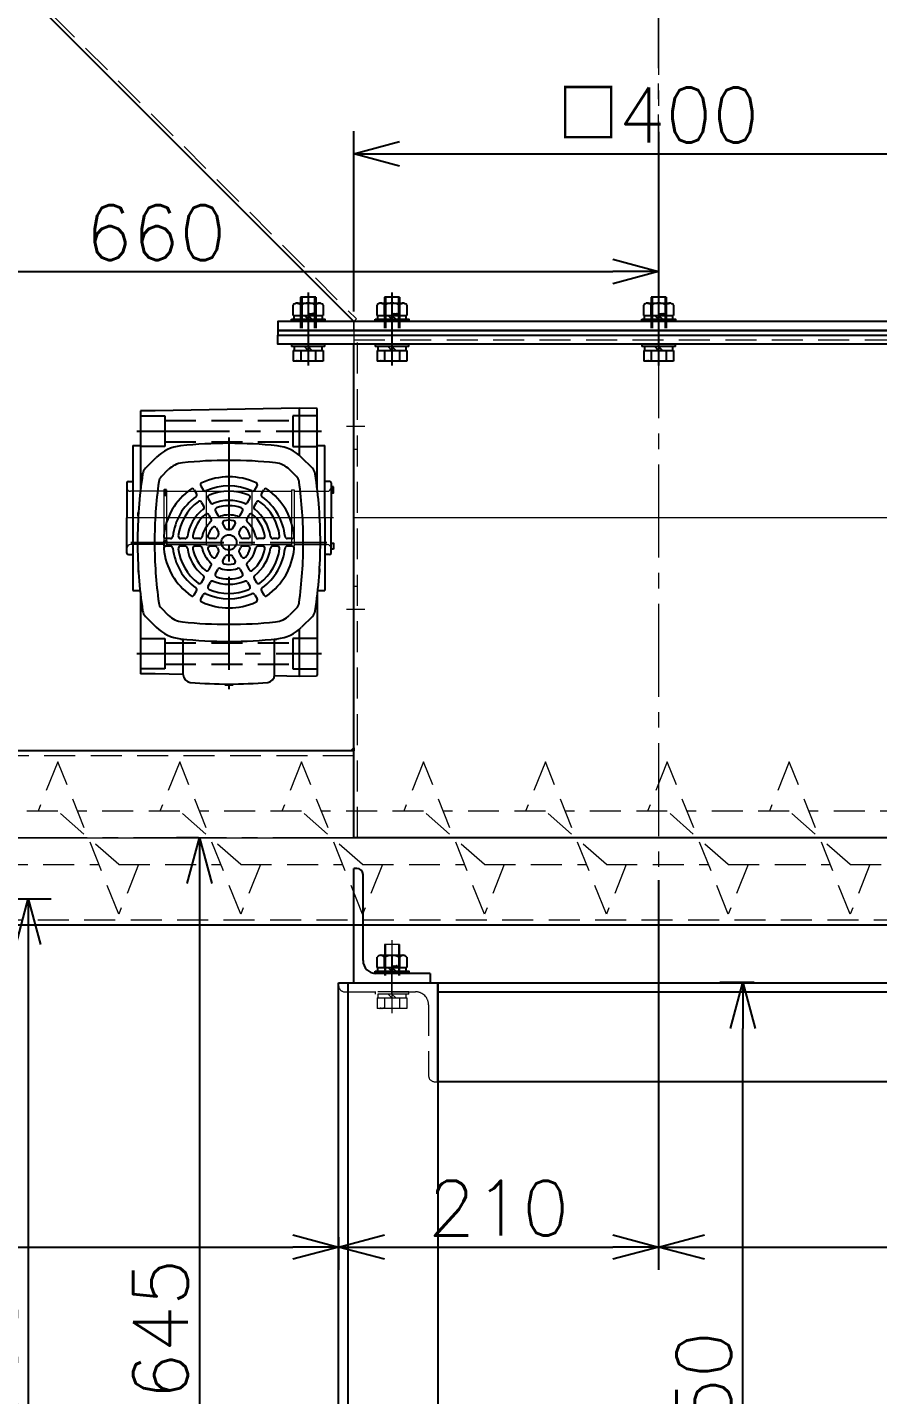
# Model space of a CAD drawing. Header units: millimetres. Extents: x 0 to 49006, y -7876 to 6995.
# Drawn here: x 4722 to 5280, y 2394 to 3292 of the extents above; entities that cross this region are included whole.
import ezdxf
from ezdxf import colors
from ezdxf.entities.mleader import LeaderData, LeaderLine
from ezdxf.enums import TextEntityAlignment as Align
from ezdxf.math import Vec2, Vec3

# ---------------------------------------------------------------- set-up
doc = ezdxf.new("R2010")
doc.units = ezdxf.units.MM
doc.header["$LTSCALE"] = 3.2
doc.header["$PDMODE"] = 99
doc.header["$PDSIZE"] = 1
doc.linetypes.add('CENTER2', pattern=[28.575, 19.05, -3.175, 3.175, -3.175])
doc.linetypes.add('HIDDEN', pattern=[9.525, 6.35, -3.175])
for name, color, linetype, lineweight in [('04_HIDDEN', 2, 'HIDDEN', 13), ('05_CENTER', 4, 'CENTER2', 13), ('08_DIM', 3, 'Continuous', 13)]:
    doc.layers.add(name, color=color, linetype=linetype, lineweight=lineweight)
doc.layers.add('10_DRAFT', color=8, linetype='Continuous', lineweight=0, plot=False)
doc.styles.add('KSS_TXT', font='txt.shx', dxfattribs={"bigfont": 'extfont2.shx'})
doc.styles.add('KSS_TXT_L', font='txt.shx', dxfattribs={"height": 36, "bigfont": 'extfont2.shx'})
doc.styles.get("Standard").update_dxf_attribs({"font": 'txt.shx', "bigfont": 'extfont2.shx'})
doc.dimstyles.new('KSS_DIM', dxfattribs={"dimscale": 12, "dimtxt": 3, "dimasz": 2.5, "dimexe": 1.25, "dimexo": 0.625, "dimtad": 1, "dimdsep": 46, "dimtxsty": 'KSS_TXT', "dimblk": 'OPEN30', "dimcen": 0, "dimazin": 2, "dimtfac": 0.75, "dimtmove": 0, "dimatfit": 3, "dimldrblk": 'OPEN30', "dimfxl": 1.25, "dimtolj": 1, "dimarcsym": 0})

# ---------------------------------------------------------------- blocks, each defined once
blk = doc.blocks.new('A$C64AA45BC_1_1')
at = {"color": 0}
for p, q in [((2, 75), (0, 75)), ((0, 0), (0, 75)), ((6, 14.5), (6, 71)), ((0, 0), (50, 0)), ((50, 6), (14.5, 6)), ((50, 6), (50, 0))]:
    blk.add_line(p, q, dxfattribs=at)
for centre, radius, start, end in [((2, 71), 4, 0, 90), ((14.5, 14.5), 8.5, 180, 270)]:
    blk.add_arc(centre, radius, start, end, dxfattribs=at)
blk = doc.blocks.new('A$C328A5E8E_1_1')
at = {"color": 0}
for p, q in [((-400, 80), (-400, 404)), ((-400, 137.15), (-860, 137.15)), ((0, 80), (-400, 80)), ((50, 22.85), (-860, 22.85))]:
    blk.add_line(p, q, dxfattribs=at)
blk.add_lwpolyline([(50, 404), (-450, 404), (-450, 410), (50, 410)], close=True, dxfattribs=at)
at = {"color": 3}
blk.add_lwpolyline([(-400, 137.15), (-402, 137.15), (-402, 137.15), (-400, 139.15)], close=True, dxfattribs=at)
at = {"layer": '04_HIDDEN'}
for p, q in [((-400, 410), (-400, 404)), ((-400, 407), (0, 407)), ((-397.7, 404), (-400, 404)), ((-397.7, 80), (-397.7, 407)), ((-397.7, 335), (-400, 335)), ((-397.7, 245), (-400, 245)), ((-400, 133.95), (-860, 133.95)), ((53, 26.05), (-860, 26.05))]:
    blk.add_line(p, q, dxfattribs=at)
at = {"layer": '05_CENTER'}
for p, q in [((-430, 417.47), (-430, 396.35)), ((-375, 417.47), (-375, 396.35)), ((-200, 416.54), (-200, 59.85)), ((-392.88, 350), (-404.9, 350)), ((-392.88, 230), (-404.9, 230)), ((65, 80), (-870.78, 80)), ((-375, -21.9), (-375, -2.11))]:
    blk.add_line(p, q, dxfattribs=at)
at = {"layer": '10_DRAFT'}
blk.add_line((0, 290), (-400, 290), dxfattribs=at)
at = {"color": 0}
blk.add_blockref('A$C64AA45BC_1_1', (-400, -15), dxfattribs=at)
blk = doc.blocks.new('A$C1A3C2C0C_1_1_2_1')
at = {"color": 0}
for p, q in [((-9.81, 11), (9.81, 11)), ((-9.81, 4), (-9.81, 11)), ((-4.91, 4), (-4.91, 11)), ((4.91, 4), (4.91, 11)), ((9.81, 4), (9.81, 11)), ((-11, 1.5), (11, 1.5)), ((-11, 1.5), (-11, 0)), ((9.81, 4), (-9.81, 4)), ((-9.25, 4), (-9.25, 1.5)), ((0, 1.5), (-2.5, 4)), ((0, 4), (2.5, 1.5)), ((9.25, 1.5), (9.25, 4)), ((11, 0), (11, 1.5)), ((-11, 0), (11, 0))]:
    blk.add_line(p, q, dxfattribs=at)
at = {"color": 0, "linetype": 'CENTER2'}
blk.add_line((0, -34), (0, 14), dxfattribs=at)
at = {"color": 0, "linetype": 'HIDDEN'}
for p, q in [((-5, -31), (-5, 0)), ((-4.19, -31), (-4.19, 0)), ((4.19, -31), (4.19, 0)), ((5, -31), (5, 0)), ((-5, -31), (5, -31))]:
    blk.add_line(p, q, dxfattribs=at)
at = {"layer": '10_DRAFT', "style": 'KSS_TXT_L'}
blk.add_text('BT-M10x35L,SW,PW', height=0.3, dxfattribs=at).set_placement((5.1, 10.66))
blk = doc.blocks.new('M10Nza_1_1_2_1')
at = {"color": 0}
for p, q in [((-9.8, 4), (-9.8, 10.69)), ((-7.35, 12), (7.35, 12)), ((-4.9, 4), (-4.9, 10.69)), ((4.9, 10.69), (4.9, 4)), ((9.8, 10.69), (9.8, 4)), ((-9.8, 4), (9.8, 4)), ((-9.2, 1.5), (-9.2, 4)), ((0, 1.5), (-2.5, 4)), ((0, 4), (2.5, 1.5)), ((9.2, 4), (9.2, 1.5))]:
    blk.add_line(p, q, dxfattribs=at)
at = {"color": 0, "linetype": 'CENTER2'}
blk.add_line((0, 12), (0, 0), dxfattribs=at)
at = {"color": 0}
blk.add_lwpolyline([(-11, 1.5), (11, 1.5), (11, 0), (-11, 0)], close=True, dxfattribs=at)
for centre, radius, start, end in [((-7.35, 9.06), 2.94, 33.626, 146.374), ((0, 2.2), 9.8, 60, 120), ((7.35, 9.06), 2.94, 33.626, 146.374)]:
    blk.add_arc(centre, radius, start, end, dxfattribs=at)
at = {"layer": '10_DRAFT', "style": 'KSS_TXT'}
blk.add_text('M10', height=1.25, dxfattribs=at).set_placement((0.26, 4.12))
blk = doc.blocks.new('A$C7B060EEE_1_1')
for name, p in [('A$C328A5E8E_1_1', (150, -280)), ('M10Nza_1_1_2_1', (-225, -289))]:
    blk.add_blockref(name, p)
at = {"layer": '04_HIDDEN', "rotation": 180}
blk.add_blockref('A$C1A3C2C0C_1_1_2_1', (-225, -301), dxfattribs=at)
blk = doc.blocks.new('A$C5A695588_1_1')
at = {"color": 0}
for p, q in [((-927.3, 50), (-940.3, 17.5)), ((-887.3, -50), (-927.3, 50)), ((-847.3, 50), (-860.3, 17.5)), ((-807.3, -50), (-847.3, 50)), ((-767.3, 50), (-780.3, 17.5)), ((-727.3, -50), (-767.3, 50)), ((-687.3, 50), (-700.3, 17.5)), ((-647.3, -50), (-687.3, 50)), ((-607.3, 50), (-620.3, 17.5)), ((-567.3, -50), (-607.3, 50)), ((-527.3, 50), (-540.3, 17.5)), ((-487.3, -50), (-527.3, 50)), ((-447.3, 50), (-460.3, 17.5)), ((-407.3, -50), (-447.3, 50)), ((-887.3, -17.5), (-927.3, 17.5)), ((-807.3, -17.5), (-847.3, 17.5)), ((-727.3, -17.5), (-767.3, 17.5)), ((-647.3, -17.5), (-687.3, 17.5)), ((-567.3, -17.5), (-607.3, 17.5)), ((-487.3, -17.5), (-527.3, 17.5)), ((-407.3, -17.5), (-447.3, 17.5)), ((-874.3, -17.5), (-887.3, -50)), ((-794.3, -17.5), (-807.3, -50)), ((-714.3, -17.5), (-727.3, -50)), ((-634.3, -17.5), (-647.3, -50)), ((-554.3, -17.5), (-567.3, -50)), ((-474.3, -17.5), (-487.3, -50)), ((-394.3, -17.5), (-407.3, -50))]:
    blk.add_line(p, q, dxfattribs=at)
for points in [[(-927.3, 17.5), (-994.3, 17.5)], [(-847.3, 17.5), (-914.3, 17.5)], [(-767.3, 17.5), (-834.3, 17.5)], [(-687.3, 17.5), (-754.3, 17.5)], [(-607.3, 17.5), (-674.3, 17.5)], [(-527.3, 17.5), (-594.3, 17.5)], [(-447.3, 17.5), (-514.3, 17.5)], [(-367.3, 17.5), (-434.3, 17.5)], [(-967.3, -17.5), (-900.3, -17.5)], [(-887.3, -17.5), (-820.3, -17.5)], [(-807.3, -17.5), (-740.3, -17.5)], [(-727.3, -17.5), (-660.3, -17.5)], [(-647.3, -17.5), (-580.3, -17.5)], [(-567.3, -17.5), (-500.3, -17.5)], [(-487.3, -17.5), (-420.3, -17.5)], [(-407.3, -17.5), (-340.3, -17.5)]]:
    blk.add_lwpolyline(points, dxfattribs=at)
at = {"layer": '10_DRAFT'}
blk.add_line((-1182.88, 0), (-32.3, 0), dxfattribs=at)
blk = doc.blocks.new('STWS35a_1_1_1')
at = {"color": 0}
for points in [[(1.6, 20.5), (0, 20.5), (0, 16.5), (1.6, 16.5)], [(1.6, -20.5), (0, -20.5), (0, -16.5), (1.6, -16.5)]]:
    blk.add_lwpolyline(points, close=True, dxfattribs=at)
at = {"layer": '10_DRAFT'}
blk.add_line((1.6, 0), (0, 0), dxfattribs=at)
blk = doc.blocks.new('A$C04153C8E_1_1_1')
at = {"color": 0}
for points in [[(0, 18.5), (-1.6, 18.5), (-1.6, 15), (0, 15)], [(0, -18.5), (-1.6, -18.5), (-1.6, -15), (0, -15)]]:
    blk.add_lwpolyline(points, close=True, dxfattribs=at)
at = {"layer": '10_DRAFT'}
blk.add_line((0, 0), (-1.6, 0), dxfattribs=at)
blk = doc.blocks.new('GM-SHYF-RH 0.4kW、1／160、＊＊V、60Hzd_1_1')
at = {"color": 0}
for p, q in [((-21, 71.99), (-115.5, 70.34)), ((-21, 71.99), (-21, 41.24)), ((-9, 71.78), (-21, 71.99)), ((-125, 70.34), (-125, 18.62)), ((-115.5, 70.34), (-125, 70.34)), ((-9, 18.61), (-9, 71.78)), ((-130, 47.5), (-130, -47.5)), ((-130, 47.5), (-125, 47.5)), ((-9, 47.5), (-4, 47.5)), ((-4, 0), (-4, 47.5)), ((-121.76, 32.62), (-114.7, 39.68)), ((-12.24, 32.62), (-19.3, 39.68)), ((-111.35, 27.18), (-106.78, 31.76)), ((-22.65, 27.18), (-27.22, 31.76)), ((-134, 23), (-134, 0)), ((-133, 24), (-130, 24)), ((-89.82, 18.52), (-88.31, 15.91)), ((-85.49, 21.02), (-83.98, 18.41)), ((-50.02, 18.41), (-48.51, 21.02)), ((-45.69, 15.91), (-44.18, 18.52)), ((-1, 24), (-4, 24)), ((0, 23), (0, 0)), ((-85.04, 10.25), (-83.53, 7.62)), ((-80.71, 12.75), (-79.2, 10.12)), ((-54.8, 10.12), (-53.29, 12.75)), ((-50.47, 7.62), (-48.96, 10.25)), ((-134, -23), (-134, 0)), ((-126.5, 1.33), (-126.5, 3.5)), ((-80.24, 1.93), (-78.71, -0.72)), ((-75.91, 4.43), (-74.38, 1.78)), ((-59.62, 1.78), (-58.09, 4.43)), ((-55.29, -0.72), (-53.76, 1.93)), ((-7.5, 1.33), (-7.5, 3.5)), ((-4, 0), (-4, -47.5)), ((0, -23), (0, 0)), ((-75.35, -6.54), (-73.75, -9.31)), ((-71.02, -4.04), (-69.42, -6.81)), ((-64.58, -6.81), (-62.98, -4.04)), ((-60.25, -9.31), (-58.65, -6.54)), ((-105.29, -13.5), (-108.31, -13.5)), ((-95.72, -13.5), (-98.75, -13.5)), ((-86.09, -13.5), (-89.14, -13.5)), ((-76.17, -13.5), (-79.37, -13.5)), ((-54.63, -13.5), (-57.83, -13.5)), ((-44.86, -13.5), (-47.91, -13.5)), ((-35.25, -13.5), (-38.28, -13.5)), ((-25.69, -13.5), (-28.71, -13.5)), ((-133, -24), (-130, -24)), ((-105.29, -18.5), (-108.31, -18.5)), ((-95.72, -18.5), (-98.75, -18.5)), ((-86.09, -18.5), (-89.14, -18.5)), ((-76.17, -18.5), (-79.37, -18.5)), ((-75.35, -25.46), (-73.75, -22.69)), ((-71.02, -27.96), (-69.42, -25.19)), ((-64.58, -25.19), (-62.98, -27.96)), ((-60.25, -22.69), (-58.65, -25.46)), ((-54.63, -18.5), (-57.83, -18.5)), ((-44.86, -18.5), (-47.91, -18.5)), ((-35.25, -18.5), (-38.28, -18.5)), ((-25.69, -18.5), (-28.71, -18.5)), ((-1, -24), (-4, -24)), ((-126.5, -33.33), (-126.5, -35.5)), ((-80.24, -33.93), (-78.71, -31.28)), ((-75.91, -36.43), (-74.38, -33.78)), ((-59.62, -33.78), (-58.09, -36.43)), ((-55.29, -31.28), (-53.76, -33.93)), ((-7.5, -33.33), (-7.5, -35.5)), ((-85.04, -42.25), (-83.53, -39.62)), ((-80.71, -44.75), (-79.2, -42.12)), ((-54.8, -42.12), (-53.29, -44.75)), ((-50.47, -39.62), (-48.96, -42.25)), ((-130, -47.5), (-125.34, -47.5)), ((-125, -50.62), (-125, -102.34)), ((-89.82, -50.52), (-88.31, -47.91)), ((-85.49, -53.02), (-83.98, -50.41)), ((-50.02, -50.41), (-48.51, -53.02)), ((-45.69, -47.91), (-44.18, -50.52)), ((-9, -50.61), (-9, -103.28)), ((-8.66, -47.5), (-4, -47.5)), ((-111.35, -59.18), (-106.78, -63.76)), ((-22.65, -59.18), (-27.22, -63.76)), ((-121.76, -64.62), (-114.7, -71.68)), ((-12.24, -64.62), (-19.3, -71.68)), ((-98.5, -79.34), (-98.5, -79.5)), ((-98.5, -79.5), (-96.99, -79.5)), ((-97, -102.94), (-97, -79.5)), ((-37.01, -79.5), (-35.5, -79.5)), ((-37, -102.94), (-37, -79.5)), ((-35.5, -79.34), (-35.5, -79.5)), ((-21, -73.24), (-21, -103.99)), ((-115.5, -102.34), (-125, -102.34)), ((-96.99, -102.66), (-115.5, -102.34)), ((-21, -103.99), (-37.06, -103.71)), ((-9.5, -103.79), (-21, -103.99)), ((-9, -103.28), (-9.5, -103.79)), ((-69.5, -109.5), (-69.5, -108.99)), ((-69.5, -109.5), (-64.5, -109.5)), ((-64.5, -109.5), (-64.5, -108.99))]:
    blk.add_line(p, q, dxfattribs=at)
at = {"color": 0, "linetype": 'HIDDEN'}
for p, q in [((-125, 67), (-109, 67)), ((-109, 67), (-109, 47)), ((-109, 64), (-25, 64)), ((-9, 67), (-25, 67)), ((-25, 67), (-25, 47)), ((-109, 47), (-125, 47)), ((-109, 50), (-25, 50)), ((-25, 47), (-9, 47)), ((-125, -79), (-109, -79)), ((-109, -79), (-109, -99)), ((-9, -79), (-25, -79)), ((-25, -79), (-25, -99)), ((-109, -82), (-25, -82)), ((-109, -96), (-25, -96)), ((-109, -99), (-125, -99)), ((-25, -99), (-9, -99))]:
    blk.add_line(p, q, dxfattribs=at)
at = {"color": 0, "linetype": 'CENTER2'}
for p, q in [((-127.54, 57), (-6.24, 57)), ((-67, 52.81), (-67, -112.33)), ((-131.33, -16), (-2.67, -16)), ((-127.54, -89), (-6.24, -89))]:
    blk.add_line(p, q, dxfattribs=at)
at = {"color": 0}
blk.add_circle((-67, -16), 5, dxfattribs=at)
for centre, radius, start, end in [((-95.89, 20.87), 26.6, 96.05199, 135), ((-67, -251.6), 300.6, 83.94801, 96.05199), ((-38.11, 20.87), 26.6, 45, 83.94801), ((-95.89, 20.87), 15.4, 96.05199, 135), ((-67, -251.6), 289.4, 90, 96.05199), ((-67, -251.6), 289.4, 83.94801, 90), ((-38.11, 20.87), 15.4, 45, 83.94801), ((173.6, -16), 300.6, 171.40292, 180), ((-117.1, 27.95), 6.6, 135, 171.40292), ((-107.11, 22.94), 6, 135, 172.10201), ((-67, -16), 43, 65.53107, 114.46893), ((-26.89, 22.94), 6, 7.89799, 45), ((-16.9, 27.95), 6.6, 8.59708, 45), ((-307.6, -16), 300.6, 0, 8.59708), ((-133, 23), 1, 90, 180), ((173.6, -16), 289.4, 172.10201, 180), ((-67, -16), 43, 125.53107, 174.46893), ((-91.12, 17.77), 1.5, 30, 125.53107), ((-84.19, 21.77), 1.5, 114.46893, 210), ((-82.68, 19.16), 1.5, 210, 294.03643), ((-67, -16), 37, 65.96357, 114.03643), ((-51.32, 19.16), 1.5, 245.96357, 330), ((-49.81, 21.77), 1.5, 330, 65.53107), ((-42.88, 17.77), 1.5, 54.46893, 150), ((-67, -16), 43, 5.53107, 54.46893), ((-307.6, -16), 289.4, 0, 7.89799), ((-1, 23), 1, 0, 90), ((-67, -16), 37, 125.96357, 174.03643), ((-67, -16), 33.5, 127.18076, 172.81924), ((-89.61, 15.16), 1.5, 305.96357, 30), ((-86.34, 9.5), 1.5, 30, 127.18076), ((-79.41, 13.5), 1.5, 112.81924, 210), ((-67, -16), 33.5, 67.18076, 112.81924), ((-77.9, 10.87), 1.5, 210, 292.07186), ((-67, -16), 27.5, 67.92814, 112.07186), ((-56.1, 10.87), 1.5, 247.92814, 330), ((-54.59, 13.5), 1.5, 330, 67.18076), ((-47.66, 9.5), 1.5, 52.81924, 150), ((-67, -16), 33.5, 7.18076, 52.81924), ((-44.39, 15.16), 1.5, 150, 234.03643), ((-67, -16), 37, 5.96357, 54.03643), ((-126, 3.5), 0.5, 133.31043, 180), ((-67, -16), 27.5, 127.92814, 172.07186), ((-67, -16), 24, 130.24035, 169.75965), ((-84.83, 6.87), 1.5, 307.92814, 30), ((-81.53, 1.18), 1.5, 30, 130.24035), ((-74.61, 5.18), 1.5, 109.75965, 210), ((-67, -16), 24, 70.24035, 109.75965), ((-73.08, 2.53), 1.5, 210, 288.163), ((-67, -16), 18, 71.837, 108.163), ((-60.92, 2.53), 1.5, 251.837, 330), ((-59.39, 5.18), 1.5, 330, 70.24035), ((-52.47, 1.18), 1.5, 49.75965, 150), ((-67, -16), 24, 10.24035, 49.75965), ((-49.17, 6.87), 1.5, 150, 232.07186), ((-67, -16), 27.5, 7.92814, 52.07186), ((-8, 3.5), 0.5, 0, 46.68957), ((-67, -16), 18, 131.837, 168.163), ((-67, -16), 14.5, 137.92021, 162.07979), ((-80.01, -1.47), 1.5, 311.837, 30), ((-76.65, -7.29), 1.5, 30, 137.92021), ((-69.72, -3.29), 1.5, 102.07979, 210), ((-67, -16), 14.5, 77.92021, 102.07979), ((-68.12, -6.06), 1.5, 210, 276.42182), ((-67, -16), 8.5, 83.57818, 96.42182), ((-65.88, -6.06), 1.5, 263.57818, 330), ((-64.28, -3.29), 1.5, 330, 77.92021), ((-57.35, -7.29), 1.5, 42.07979, 150), ((-67, -16), 14.5, 17.92021, 42.07979), ((-53.99, -1.47), 1.5, 150, 228.163), ((-67, -16), 18, 11.837, 48.163), ((173.6, -16), 300.6, 180, 188.59708), ((173.6, -16), 289.4, 180, 187.89799), ((-108.31, -12), 1.5, 174.46893, 270), ((-105.29, -12), 1.5, 270, 354.03643), ((-98.75, -12), 1.5, 172.81924, 270), ((-95.72, -12), 1.5, 270, 352.07186), ((-89.14, -12), 1.5, 169.75965, 270), ((-86.09, -12), 1.5, 270, 348.163), ((-79.37, -12), 1.5, 162.07979, 270), ((-76.17, -12), 1.5, 270, 336.42182), ((-67, -16), 8.5, 143.57818, 156.42182), ((-75.05, -10.06), 1.5, 323.57818, 30), ((-58.95, -10.06), 1.5, 150, 216.42182), ((-67, -16), 8.5, 23.57818, 36.42182), ((-57.83, -12), 1.5, 203.57818, 270), ((-54.63, -12), 1.5, 270, 17.92021), ((-47.91, -12), 1.5, 191.837, 270), ((-44.86, -12), 1.5, 270, 10.24035), ((-38.28, -12), 1.5, 187.92814, 270), ((-35.25, -12), 1.5, 270, 7.18076), ((-28.71, -12), 1.5, 185.96357, 270), ((-25.69, -12), 1.5, 270, 5.53107), ((-307.6, -16), 289.4, 352.10201, 0), ((-307.6, -16), 300.6, 351.40292, 0), ((-133, -23), 1, 180, 270), ((-108.31, -20), 1.5, 90, 185.53107), ((-67, -16), 43, 185.53107, 234.46893), ((-105.29, -20), 1.5, 5.96357, 90), ((-67, -16), 37, 185.96357, 234.03643), ((-98.75, -20), 1.5, 90, 187.18076), ((-67, -16), 33.5, 187.18076, 232.81924), ((-95.72, -20), 1.5, 7.92814, 90), ((-67, -16), 27.5, 187.92814, 232.07186), ((-89.14, -20), 1.5, 90, 190.24035), ((-67, -16), 24, 190.24035, 229.75965), ((-86.09, -20), 1.5, 11.837, 90), ((-67, -16), 18, 191.837, 228.163), ((-79.37, -20), 1.5, 90, 197.92021), ((-67, -16), 14.5, 197.92021, 222.07979), ((-76.65, -24.71), 1.5, 222.07979, 330), ((-76.17, -20), 1.5, 23.57818, 90), ((-67, -16), 8.5, 203.57818, 216.42182), ((-75.05, -21.94), 1.5, 330, 36.42182), ((-68.12, -25.94), 1.5, 83.57818, 150), ((-67, -16), 8.5, 263.57818, 276.42182), ((-65.88, -25.94), 1.5, 30, 96.42182), ((-58.95, -21.94), 1.5, 143.57818, 210), ((-67, -16), 8.5, 323.57818, 336.42182), ((-57.83, -20), 1.5, 90, 156.42182), ((-57.35, -24.71), 1.5, 210, 317.92021), ((-67, -16), 14.5, 317.92021, 342.07979), ((-67, -16), 18, 311.837, 348.163), ((-54.63, -20), 1.5, 342.07979, 90), ((-67, -16), 24, 310.24035, 349.75965), ((-67, -16), 27.5, 307.92814, 352.07186), ((-47.91, -20), 1.5, 90, 168.163), ((-67, -16), 33.5, 307.18076, 352.81924), ((-67, -16), 37, 305.96357, 354.03643), ((-44.86, -20), 1.5, 349.75965, 90), ((-67, -16), 43, 305.53107, 354.46893), ((-38.28, -20), 1.5, 90, 172.07186), ((-35.25, -20), 1.5, 352.81924, 90), ((-28.71, -20), 1.5, 90, 174.03643), ((-25.69, -20), 1.5, 354.46893, 90), ((-1, -23), 1, 270, 0), ((-126, -35.5), 0.5, 180, 226.68957), ((-81.53, -33.18), 1.5, 229.75965, 330), ((-80.01, -30.53), 1.5, 330, 48.163), ((-73.08, -34.53), 1.5, 71.837, 150), ((-67, -16), 18, 251.837, 288.163), ((-69.72, -28.71), 1.5, 150, 257.92021), ((-67, -16), 14.5, 257.92021, 282.07979), ((-64.28, -28.71), 1.5, 282.07979, 30), ((-60.92, -34.53), 1.5, 30, 108.163), ((-53.99, -30.53), 1.5, 131.837, 210), ((-52.47, -33.18), 1.5, 210, 310.24035), ((-8, -35.5), 0.5, 313.31043, 0), ((-86.34, -41.5), 1.5, 232.81924, 330), ((-84.83, -38.87), 1.5, 330, 52.07186), ((-79.41, -45.5), 1.5, 150, 247.18076), ((-77.9, -42.87), 1.5, 67.92814, 150), ((-67, -16), 27.5, 247.92814, 292.07186), ((-74.61, -37.18), 1.5, 150, 250.24035), ((-67, -16), 24, 250.24035, 289.75965), ((-59.39, -37.18), 1.5, 289.75965, 30), ((-56.1, -42.87), 1.5, 30, 112.07186), ((-54.59, -45.5), 1.5, 292.81924, 30), ((-49.17, -38.87), 1.5, 127.92814, 210), ((-47.66, -41.5), 1.5, 210, 307.18076), ((-91.12, -49.77), 1.5, 234.46893, 330), ((-89.61, -47.16), 1.5, 330, 54.03643), ((-84.19, -53.77), 1.5, 150, 245.53107), ((-82.68, -51.16), 1.5, 65.96357, 150), ((-67, -16), 37, 245.96357, 294.03643), ((-67, -16), 33.5, 247.18076, 292.81924), ((-51.32, -51.16), 1.5, 30, 114.03643), ((-49.81, -53.77), 1.5, 294.46893, 30), ((-44.39, -47.16), 1.5, 125.96357, 210), ((-42.88, -49.77), 1.5, 210, 305.53107), ((-117.1, -59.95), 6.6, 188.59708, 225), ((-107.11, -54.94), 6, 187.89799, 225), ((-67, -16), 43, 245.53107, 294.46893), ((-26.89, -54.94), 6, 315, 352.10201), ((-16.9, -59.95), 6.6, 315, 351.40292), ((-95.89, -52.87), 26.6, 225, 263.94801), ((-95.89, -52.87), 15.4, 225, 263.94801), ((-67, 219.6), 289.4, 263.94801, 270), ((-67, 219.6), 289.4, 270, 276.05199), ((-38.11, -52.87), 15.4, 276.05199, 315), ((-38.11, -52.87), 26.6, 276.05199, 315), ((-67, 219.6), 300.6, 263.94801, 276.05199), ((-92, -102.94), 5, 180, 265.13859), ((-42, -102.94), 5, 274.86141, 0), ((-67, 191), 300, 265.13859, 270), ((-67, 191), 300, 270, 274.86141)]:
    blk.add_arc(centre, radius, start, end, dxfattribs=at)
at = {"layer": '10_DRAFT'}
for p, q in [((-108, 18.5), (-109.75, 18.5)), ((-109.75, 18.5), (-109.75, -18.5)), ((-108, 18.5), (-108, -18.5)), ((-26, 18.5), (-24.25, 18.5)), ((-26, 18.5), (-26, -18.5)), ((-24.25, 18.5), (-24.25, -18.5)), ((-109.75, 17.5), (-131.5, 17.5)), ((-108, 17.5), (-82, 17.5)), ((-82, 17.7), (-52, 17.7)), ((-82, 17.7), (-82, -17.7)), ((-52, 17.7), (-52, -17.7)), ((-52, 17.5), (-26, 17.5)), ((-24.25, 17.5), (-2.5, 17.5)), ((0, 0), (-134, 0)), ((-109.75, -17.5), (-131.5, -17.5)), ((-108, -17.5), (-82, -17.5)), ((-82, -17.7), (-52, -17.7)), ((-52, -17.5), (-26, -17.5)), ((-24.25, -17.5), (-2.5, -17.5)), ((-108, -18.5), (-109.75, -18.5)), ((-26, -18.5), (-24.25, -18.5))]:
    blk.add_line(p, q, dxfattribs=at)
for centre, start, end in [((-131.5, 20), 180, 270), ((-2.5, 20), 270, 0), ((-131.5, -20), 90, 180), ((-2.5, -20), 0, 90)]:
    blk.add_arc(centre, 2.5, start, end, dxfattribs=at)
blk = doc.blocks.new('A$C4DAF1A7E_1_1')
at = {"color": 4}
for name in ['GM-SHYF-RH 0.4kW、1／160、＊＊V、60Hzd_1_1', 'STWS35a_1_1_1']:
    blk.add_blockref(name, (-15, 0), dxfattribs=at)
at = {"color": 4, "xscale": -1, "rotation": 180}
blk.add_blockref('A$C04153C8E_1_1_1', (-123, 0), dxfattribs=at)
blk = doc.blocks.new('A$C73377945_1_1')
for name, p in [('A$C7B060EEE_1_1', (250, 280)), ('A$C4DAF1A7E_1_1', (0, 290))]:
    blk.add_blockref(name, p)
at = {"layer": '04_HIDDEN'}
blk.add_blockref('A$C5A695588_1_1', (733, 80), dxfattribs=at)
blk = doc.blocks.new('_Open30')
at = {"color": 0, "linetype": 'ByBlock', "lineweight": -2}
for p, q in [((-1, 0.268), (0, 0)), ((0, 0), (-1, -0.268)), ((0, 0), (-1, 0))]:
    blk.add_line(p, q, dxfattribs=at)
blk = doc.blocks.new('*D851')
at = {"layer": '08_DIM', "color": 0, "lineweight": -2, "transparency": 16777216}
for p, q in [((5135.93, 2731.88), (5135.93, 2476.03)), ((5605.93, 2509.62), (5605.93, 2476.03)), ((5165.93, 2491.03), (5575.93, 2491.03))]:
    blk.add_line(p, q, dxfattribs=at)
at = {"layer": 'Defpoints', "color": 0, "transparency": 16777216}
for p in [(5135.93, 2739.38), (5605.93, 2517.12), (5605.93, 2491.03)]:
    blk.add_point(p, dxfattribs=at)
at = {"layer": '08_DIM', "color": 0, "lineweight": -2, "transparency": 16777216, "xscale": 30, "yscale": 30, "zscale": 30, "rotation": 180}
blk.add_blockref('_Open30', (5135.93, 2491.03), dxfattribs=at)
at = {"layer": '08_DIM', "color": 0, "lineweight": -2, "transparency": 16777216, "xscale": 30, "yscale": 30, "zscale": 30}
blk.add_blockref('_Open30', (5605.93, 2491.03), dxfattribs=at)
at = {"layer": '08_DIM', "color": 0, "transparency": 16777216, "insert": (5370.93, 2516.53), "char_height": 36, "attachment_point": 5, "style": 'KSS_TXT'}
blk.add_mtext('\\A1;470', dxfattribs=at)
blk = doc.blocks.new('*D852')
at = {"layer": '08_DIM', "color": 0, "lineweight": -2, "transparency": 16777216}
for p, q in [((5135.93, 2731.88), (5135.93, 2476.03)), ((4925.93, 2497.42), (4925.93, 2476.03)), ((4955.93, 2491.03), (5105.93, 2491.03))]:
    blk.add_line(p, q, dxfattribs=at)
at = {"layer": 'Defpoints', "color": 0, "transparency": 16777216}
for p in [(5135.93, 2739.38), (4925.93, 2504.92), (5135.93, 2491.03)]:
    blk.add_point(p, dxfattribs=at)
at = {"layer": '08_DIM', "color": 0, "lineweight": -2, "transparency": 16777216, "xscale": 30, "yscale": 30, "zscale": 30, "rotation": 180}
blk.add_blockref('_Open30', (4925.93, 2491.03), dxfattribs=at)
at = {"layer": '08_DIM', "color": 0, "lineweight": -2, "transparency": 16777216, "xscale": 30, "yscale": 30, "zscale": 30}
blk.add_blockref('_Open30', (5135.93, 2491.03), dxfattribs=at)
at = {"layer": '08_DIM', "color": 0, "transparency": 16777216, "insert": (5030.93, 2516.53), "char_height": 36, "attachment_point": 5, "style": 'KSS_TXT'}
blk.add_mtext('\\A1;210', dxfattribs=at)
blk = doc.blocks.new('*D871')
at = {"layer": '08_DIM', "color": 0, "lineweight": -2, "transparency": 16777216}
for p, q in [((4335.93, 2486.03), (4335.93, 2506.03)), ((4365.93, 2491.03), (4895.93, 2491.03)), ((4925.93, 2490.74), (4925.93, 2476.03))]:
    blk.add_line(p, q, dxfattribs=at)
at = {"layer": 'Defpoints', "color": 0, "transparency": 16777216}
for p in [(4925.93, 2498.24), (4925.93, 2491.03), (4335.93, 2478.53)]:
    blk.add_point(p, dxfattribs=at)
at = {"layer": '08_DIM', "color": 0, "lineweight": -2, "transparency": 16777216, "xscale": 30, "yscale": 30, "zscale": 30, "rotation": 180}
blk.add_blockref('_Open30', (4335.93, 2491.03), dxfattribs=at)
at = {"layer": '08_DIM', "color": 0, "lineweight": -2, "transparency": 16777216, "xscale": 30, "yscale": 30, "zscale": 30}
blk.add_blockref('_Open30', (4925.93, 2491.03), dxfattribs=at)
at = {"layer": '08_DIM', "color": 0, "transparency": 16777216, "insert": (4630.93, 2516.56), "char_height": 36, "attachment_point": 5, "style": 'KSS_TXT'}
blk.add_mtext('\\A1;590', dxfattribs=at)
blk = doc.blocks.new('*D872')
at = {"layer": '08_DIM', "color": 0, "lineweight": -2, "transparency": 16777216}
for p, q in [((4833.89, 2759.54), (4819.56, 2759.54)), ((4834.56, 2729.54), (4834.56, 2144.54)), ((4834.56, 2114.54), (4849.56, 2114.54))]:
    blk.add_line(p, q, dxfattribs=at)
at = {"layer": 'Defpoints', "color": 0, "transparency": 16777216}
for p in [(4841.39, 2759.54), (4827.06, 2114.54), (4834.56, 2114.54)]:
    blk.add_point(p, dxfattribs=at)
at = {"layer": '08_DIM', "color": 0, "lineweight": -2, "transparency": 16777216, "xscale": 30, "yscale": 30, "zscale": 30}
for p, rotation in [((4834.56, 2759.54), 90), ((4834.56, 2114.54), 270)]:
    blk.add_blockref('_Open30', p, dxfattribs=dict(at, rotation=rotation))
at = {"layer": '08_DIM', "color": 0, "transparency": 16777216, "insert": (4809.04, 2437.04), "char_height": 36, "attachment_point": 5, "rotation": 90, "style": 'KSS_TXT'}
blk.add_mtext('\\A1;645', dxfattribs=at)
blk = doc.blocks.new('*D874')
at = {"layer": '08_DIM', "color": 0, "lineweight": -2, "transparency": 16777216}
for p, q in [((5135.93, 3222.94), (5135.93, 3116.31)), ((4475.93, 2824.19), (4475.93, 3146.31)), ((4505.93, 3131.31), (5105.93, 3131.31))]:
    blk.add_line(p, q, dxfattribs=at)
at = {"layer": 'Defpoints', "color": 0, "transparency": 16777216}
for p in [(5135.93, 3230.44), (5135.93, 3131.31), (4475.93, 2816.69)]:
    blk.add_point(p, dxfattribs=at)
at = {"layer": '08_DIM', "color": 0, "lineweight": -2, "transparency": 16777216, "xscale": 30, "yscale": 30, "zscale": 30, "rotation": 180}
blk.add_blockref('_Open30', (4475.93, 3131.31), dxfattribs=at)
at = {"layer": '08_DIM', "color": 0, "lineweight": -2, "transparency": 16777216, "xscale": 30, "yscale": 30, "zscale": 30}
blk.add_blockref('_Open30', (5135.93, 3131.31), dxfattribs=at)
at = {"layer": '08_DIM', "color": 0, "transparency": 16777216, "insert": (4805.93, 3156.81), "char_height": 36, "attachment_point": 5, "style": 'KSS_TXT'}
blk.add_mtext('\\A1;660', dxfattribs=at)
blk = doc.blocks.new('*D875')
at = {"layer": '08_DIM', "color": 0, "lineweight": -2, "transparency": 16777216}
for p, q in [((4523.43, 2719.54), (4737.27, 2719.54)), ((4722.27, 2689.54), (4722.27, 2144.54)), ((4723.26, 2114.54), (4737.27, 2114.54))]:
    blk.add_line(p, q, dxfattribs=at)
at = {"layer": 'Defpoints', "color": 0, "transparency": 16777216}
for p in [(4515.93, 2719.54), (4715.76, 2114.54), (4722.27, 2114.54)]:
    blk.add_point(p, dxfattribs=at)
at = {"layer": '08_DIM', "color": 0, "lineweight": -2, "transparency": 16777216, "xscale": 30, "yscale": 30, "zscale": 30}
for p, rotation in [((4722.27, 2719.54), 90), ((4722.27, 2114.54), 270)]:
    blk.add_blockref('_Open30', p, dxfattribs=dict(at, rotation=rotation))
at = {"layer": '08_DIM', "color": 0, "transparency": 16777216, "insert": (4696.75, 2417.04), "char_height": 36, "attachment_point": 5, "rotation": 90, "style": 'KSS_TXT'}
blk.add_mtext('\\A1;605', dxfattribs=at)
blk = doc.blocks.new('A$C402B3D07_1_1')
at = {"color": 0}
for p, q in [((0, 0), (-65, 0)), ((-65, -2), (-65, 0)), ((0, 0), (0, -65)), ((-61, -6), (-14.5, -6)), ((-6, -14.5), (-6, -61)), ((-2, -65), (0, -65))]:
    blk.add_line(p, q, dxfattribs=at)
for centre, radius, start, end in [((-61, -2), 4, 180, 270), ((-14.5, -14.5), 8.5, 0, 90), ((-2, -61), 4, 180, 270)]:
    blk.add_arc(centre, radius, start, end, dxfattribs=at)
blk = doc.blocks.new('A$C7EEE41D5_1_1')
at = {"color": 0}
for p, q in [((-29, 60), (-29, -1928)), ((30, 54), (580, 54))]:
    blk.add_line(p, q, dxfattribs=at)
for points in [[(-35, 60), (30, 60), (30, -1928), (-35, -1928)], [(30, 60), (580, 60), (580, -5), (30, -5)]]:
    blk.add_lwpolyline(points, close=True, dxfattribs=at)
at = {"layer": '05_CENTER'}
blk.add_line((0, 69.23), (0, 44.56), dxfattribs=at)
at = {"layer": '04_HIDDEN'}
blk.add_blockref('A$C402B3D07_1_1', (30, 60), dxfattribs=at)
blk = doc.blocks.new('*D1095')
at = {"layer": '08_DIM', "color": 0, "lineweight": -2, "transparency": 16777216}
for p, q in [((4935.93, 3105.04), (4935.93, 3223.52)), ((5335.93, 3105.04), (5335.93, 3223.52)), ((4965.93, 3208.52), (5305.93, 3208.52))]:
    blk.add_line(p, q, dxfattribs=at)
at = {"layer": 'Defpoints', "color": 0, "transparency": 16777216}
for p in [(5335.93, 3208.52), (4935.93, 3097.54), (5335.93, 3097.54)]:
    blk.add_point(p, dxfattribs=at)
at = {"layer": '08_DIM', "color": 0, "lineweight": -2, "transparency": 16777216, "xscale": 30, "yscale": 30, "zscale": 30, "rotation": 180}
blk.add_blockref('_Open30', (4935.93, 3208.52), dxfattribs=at)
at = {"layer": '08_DIM', "color": 0, "lineweight": -2, "transparency": 16777216, "xscale": 30, "yscale": 30, "zscale": 30}
blk.add_blockref('_Open30', (5335.93, 3208.52), dxfattribs=at)
at = {"layer": '08_DIM', "color": 0, "transparency": 16777216, "insert": (5135.93, 3234.02), "char_height": 36, "attachment_point": 5, "style": 'KSS_TXT'}
blk.add_mtext('\\A1;□400', dxfattribs=at)
blk = doc.blocks.new('AM_BALLOON1')
at = {"transparency": 16777216}
blk.add_circle((0, 0), 5, dxfattribs=at)
blk.add_attdef('B_NUMBER', text='', height=3, dxfattribs=at).set_placement((0, 0), align=Align.MIDDLE_CENTER)
blk = doc.blocks.new('_OPEN')
at = {"color": 0, "linetype": 'ByBlock'}
for p, q in [((-1, 0.167), (0, 0)), ((0, 0), (-1, -0.167)), ((0, 0), (-1, 0))]:
    blk.add_line(p, q, dxfattribs=at)
blk = doc.blocks.new('*D1117')
at = {"layer": '08_DIM', "color": 0, "lineweight": -2, "transparency": 16777216}
for p, q in [((5198.64, 2664.54), (5176.14, 2664.54)), ((5191.14, 2144.54), (5191.14, 2634.54)), ((4998.43, 2114.54), (5206.14, 2114.54))]:
    blk.add_line(p, q, dxfattribs=at)
at = {"layer": 'Defpoints', "color": 0, "transparency": 16777216}
for p in [(5191.14, 2664.54), (5206.14, 2664.54), (4990.93, 2114.54)]:
    blk.add_point(p, dxfattribs=at)
at = {"layer": '08_DIM', "color": 0, "lineweight": -2, "transparency": 16777216, "xscale": 30, "yscale": 30, "zscale": 30}
for p, rotation in [((5191.14, 2664.54), 90), ((5191.14, 2114.54), 270)]:
    blk.add_blockref('_Open30', p, dxfattribs=dict(at, rotation=rotation))
at = {"layer": '08_DIM', "color": 0, "transparency": 16777216, "insert": (5165.59, 2389.54), "char_height": 36, "attachment_point": 5, "rotation": 90, "style": 'KSS_TXT'}
blk.add_mtext('\\A1;550', dxfattribs=at)
blk = doc.blocks.new('A$C38CC7ED6_1_1')
at = {"color": 0}
blk.add_line((206, 400), (6, 200), dxfattribs=at)
blk.add_lwpolyline([(0, 250), (0, -250), (6, -250), (6, 250)], close=True, dxfattribs=at)
at = {"layer": '04_HIDDEN'}
for p, q in [((206.95, 397.7), (7.63, 198.37)), ((6, 200), (0, 200)), ((0, 200), (6, 200)), ((6, 200), (7.63, 198.37))]:
    blk.add_line(p, q, dxfattribs=at)
at = {"layer": '05_CENTER'}
for p, q in [((13.47, 230), (-7.65, 230)), ((13.47, 175), (-7.65, 175))]:
    blk.add_line(p, q, dxfattribs=at)
blk.add_lwpolyline([(868.83, 0), (-10.61, 0)], close=True, dxfattribs=at)
blk = doc.blocks.new('A$C45B13965_1_1')
at = {"color": 3}
blk.add_lwpolyline([(-250, -3), (250, -3), (250, 0), (-250, 0)], close=True, dxfattribs=at)
at = {"layer": '04_HIDDEN', "color": 3}
for p, q in [((-200, 0), (-200, -3)), ((200, 0), (200, -3))]:
    blk.add_line(p, q, dxfattribs=at)
at = {"layer": '05_CENTER'}
for p, q in [((-230, 5.2), (-230, -8.4)), ((230, 5.2), (230, -8.4))]:
    blk.add_line(p, q, dxfattribs=at)
at = {"layer": '10_DRAFT'}
blk.add_line((0, 0), (0, -3), dxfattribs=at)
blk = doc.blocks.new('A$C68035BC8_1_1')
for name, p, rotation in [('A$C38CC7ED6_1_1', (0, 3), 90), ('A$C1A3C2C0C_1_1_2_1', (-230, -6), 180), ('A$C1A3C2C0C_1_1_2_1', (-175, -6), 180), ('A$C1A3C2C0C_1_1_2_1', (0, -6), 180)]:
    blk.add_blockref(name, p, dxfattribs=dict(rotation=rotation))
for name, p in [('M10Nza_1_1_2_1', (-230, 9)), ('M10Nza_1_1_2_1', (-175, 9)), ('M10Nza_1_1_2_1', (0, 9)), ('A$C45B13965_1_1', (0, 3))]:
    blk.add_blockref(name, p)

msp = doc.modelspace()

# ---------------------------------------------------------------- block references
for name, p in [('A$C68035BC8_1_1', (5135.934, 3089.536)), ('A$C73377945_1_1', (4935.934, 2679.536)), ('A$C7EEE41D5_1_1', (4960.934, 2604.536))]:
    msp.add_blockref(name, p)

# ---------------------------------------------------------------- dimensions: what is measured, and where the dimension line sits
at = {"layer": '08_DIM', "color": 1}
dim = msp.add_linear_dim(base=(5335.934, 3208.522), p1=(4935.934, 3097.536), p2=(5335.934, 3097.536), text='□<>', dimstyle='KSS_DIM', dxfattribs=at)
dim.commit()
dim.dimension.update_dxf_attribs({"geometry": '*D1095', "text_midpoint": (5135.934, 3234.022)})
dim = msp.add_linear_dim(base=(5135.934, 3131.314), p1=(4475.934, 2816.686), p2=(5135.934, 3230.442), dimstyle='KSS_DIM', dxfattribs=at)
dim.commit()
dim.dimension.update_dxf_attribs({"geometry": '*D874', "text_midpoint": (4805.934, 3156.814)})
for base, p1, p2, picture, middle in [((4834.563, 2114.536), (4841.385, 2759.536), (4827.063, 2114.536), '*D872', (4809.038, 2437.036)), ((4722.273, 2114.536), (4515.934, 2719.536), (4715.763, 2114.536), '*D875', (4696.748, 2417.036)), ((5191.136, 2664.536), (4990.934, 2114.536), (5206.136, 2664.536), '*D1117', (5165.586, 2389.536))]:
    dim = msp.add_linear_dim(base=base, p1=p1, p2=p2, angle=90, dimstyle='KSS_DIM', override={"dimscale": 12}, dxfattribs=at)
    dim.commit()
    dim.dimension.update_dxf_attribs({"geometry": picture, "text_midpoint": middle})
for base, p1, p2, picture, middle in [((5135.934, 2491.034), (4925.934, 2504.92), (5135.934, 2739.383), '*D852', (5030.934, 2516.534)), ((5605.934, 2491.034), (5135.934, 2739.383), (5605.934, 2517.118), '*D851', (5370.934, 2516.534)), ((4925.934, 2491.034), (4335.934, 2478.534), (4925.934, 2498.238), '*D871', (4630.934, 2516.559))]:
    dim = msp.add_linear_dim(base=base, p1=p1, p2=p2, dimstyle='KSS_DIM', override={"dimscale": 12}, dxfattribs=at)
    dim.commit()
    dim.dimension.update_dxf_attribs({"geometry": picture, "text_midpoint": middle})

# ---------------------------------------------------------------- leaders
at = {"layer": '08_DIM'}
ml = msp.add_multileader_block('Standard', dxfattribs=at)
ml.set_content('AM_BALLOON1', color=256, scale=10)
ml.set_attribute('B_NUMBER', 'H', width=0)
ml.set_leader_properties(color=256, linetype='ByLayer', lineweight=-1)
ml.set_arrow_properties(name='OPEN')
ml.build(insert=Vec2(0, 0))
ml.multileader.update_dxf_attribs({"leader_type": 0, "has_dogleg": 0, "text_right_attachment_type": 6, "dogleg_length": 0, "arrow_head_size": 20, "scale": 10, "block_connection_type": 1})
ctx = ml.context
ctx.base_point, ctx.scale, ctx.char_height, ctx.arrow_head_size, ctx.landing_gap_size, ctx.plane_origin = Vec3(34758.24, 4676.115), 10, 40, 20, 20, Vec3(34837.832, 4676.156)
ctx.right_attachment, ctx.attachment_type = 6, 1
notes = []
notes.append((ctx, [(0, (0, 0, 0), (0, 0), (1, 0), 1, [])]))
ctx.block.insert = Vec3(34758.24, 4676.115)
ml = msp.add_multileader_block('Standard', dxfattribs=at)
ml.set_content('AM_BALLOON1', color=256, scale=10)
ml.set_attribute('B_NUMBER', 'G', width=0)
ml.set_leader_properties(color=256, linetype='ByLayer', lineweight=-1)
ml.set_arrow_properties(name='OPEN')
ml.build(insert=Vec2(0, 0))
ml.multileader.update_dxf_attribs({"leader_type": 0, "has_dogleg": 0, "text_right_attachment_type": 6, "dogleg_length": 0, "arrow_head_size": 20, "scale": 10, "block_connection_type": 1})
ctx = ml.context
ctx.base_point, ctx.scale, ctx.char_height, ctx.arrow_head_size, ctx.landing_gap_size, ctx.plane_origin = Vec3(34758.24, 4537.505), 10, 40, 20, 20, Vec3(34837.832, 4537.546)
ctx.right_attachment, ctx.attachment_type = 6, 1
notes.append((ctx, [(0, (0, 0, 0), (0, 0), (1, 0), 1, [])]))
ctx.block.insert = Vec3(34758.24, 4537.505)
ml = msp.add_multileader_block('Standard', dxfattribs=at)
ml.set_content('AM_BALLOON1', color=256, scale=10)
ml.set_attribute('B_NUMBER', 'F', width=0)
ml.set_leader_properties(color=256, linetype='ByLayer', lineweight=-1)
ml.set_arrow_properties(name='OPEN')
ml.build(insert=Vec2(0, 0))
ml.multileader.update_dxf_attribs({"leader_type": 0, "has_dogleg": 0, "text_right_attachment_type": 6, "dogleg_length": 0, "arrow_head_size": 20, "scale": 10, "block_connection_type": 1})
ctx = ml.context
ctx.base_point, ctx.scale, ctx.char_height, ctx.arrow_head_size, ctx.landing_gap_size, ctx.plane_origin = Vec3(34758.24, 4398.895), 10, 40, 20, 20, Vec3(34837.832, 4398.936)
ctx.right_attachment, ctx.attachment_type = 6, 1
notes.append((ctx, [(0, (0, 0, 0), (0, 0), (1, 0), 1, [])]))
ctx.block.insert = Vec3(34758.24, 4398.895)
ml = msp.add_multileader_block('Standard', dxfattribs=at)
ml.set_content('AM_BALLOON1', color=256, scale=8)
ml.set_attribute('B_NUMBER', 'V', width=0)
ml.set_leader_properties(color=256, linetype='ByLayer', lineweight=-1)
ml.set_arrow_properties(name='OPEN')
ml.build(insert=Vec2(0, 0))
ml.multileader.update_dxf_attribs({"leader_type": 0, "has_dogleg": 0, "text_right_attachment_type": 6, "dogleg_length": 0, "arrow_head_size": 16, "scale": 8, "block_connection_type": 1})
ctx = ml.context
ctx.base_point, ctx.scale, ctx.char_height, ctx.arrow_head_size, ctx.landing_gap_size, ctx.plane_origin = Vec3(14513.808, 4338.439), 8, 32, 16, 16, Vec3(14510.307, 4358.429)
ctx.right_attachment, ctx.attachment_type = 6, 1
notes.append((ctx, [(0, (0, 0, 0), (0, 0), (1, 0), 1, [])]))
ctx.block.insert = Vec3(14513.808, 4338.439)
ml = msp.add_multileader_block('Standard', dxfattribs=at)
ml.set_content('AM_BALLOON1', color=256, scale=10)
ml.set_attribute('B_NUMBER', 'E', width=0)
ml.set_leader_properties(color=256, linetype='ByLayer', lineweight=-1)
ml.set_arrow_properties(name='OPEN')
ml.build(insert=Vec2(0, 0))
ml.multileader.update_dxf_attribs({"leader_type": 0, "has_dogleg": 0, "text_right_attachment_type": 6, "dogleg_length": 0, "arrow_head_size": 20, "scale": 10, "block_connection_type": 1})
ctx = ml.context
ctx.base_point, ctx.scale, ctx.char_height, ctx.arrow_head_size, ctx.landing_gap_size, ctx.plane_origin = Vec3(34758.24, 4260.285), 10, 40, 20, 20, Vec3(34837.832, 4260.325)
ctx.right_attachment, ctx.attachment_type = 6, 1
notes.append((ctx, [(0, (0, 0, 0), (0, 0), (1, 0), 1, [])]))
ctx.block.insert = Vec3(34758.24, 4260.285)
ml = msp.add_multileader_block('Standard', dxfattribs=at)
ml.set_content('AM_BALLOON1', color=256, scale=8)
ml.set_attribute('B_NUMBER', 'AD', width=0)
ml.set_leader_properties(color=256, linetype='ByLayer', lineweight=-1)
ml.set_arrow_properties(name='OPEN')
ml.build(insert=Vec2(0, 0))
ml.multileader.update_dxf_attribs({"leader_type": 0, "has_dogleg": 0, "text_right_attachment_type": 6, "dogleg_length": 0, "arrow_head_size": 16, "scale": 8, "block_connection_type": 1})
ctx = ml.context
ctx.base_point, ctx.scale, ctx.char_height, ctx.arrow_head_size, ctx.landing_gap_size, ctx.plane_origin = Vec3(14367.366, 4241.007), 8, 32, 16, 16, Vec3(14367.366, 4241.007)
ctx.right_attachment, ctx.attachment_type = 6, 1
notes.append((ctx, [(0, (0, 0, 0), (0, 0), (1, 0), 1, [])]))
ctx.block.insert = Vec3(14367.366, 4241.007)
ml = msp.add_multileader_block('Standard', dxfattribs=at)
ml.set_content('AM_BALLOON1', color=256, scale=8)
ml.set_attribute('B_NUMBER', 'A', width=0)
ml.set_leader_properties(color=256, linetype='ByLayer', lineweight=-1)
ml.set_arrow_properties(name='OPEN')
ml.build(insert=Vec2(0, 0))
ml.multileader.update_dxf_attribs({"leader_type": 0, "has_dogleg": 0, "text_right_attachment_type": 6, "dogleg_length": 0, "arrow_head_size": 16, "scale": 8, "block_connection_type": 1})
ctx = ml.context
ctx.base_point, ctx.scale, ctx.char_height, ctx.arrow_head_size, ctx.landing_gap_size, ctx.plane_origin = Vec3(16285.384, 4170.23), 8, 32, 16, 16, Vec3(16285.384, 4170.23)
ctx.right_attachment, ctx.attachment_type = 6, 1
notes.append((ctx, [(0, (0, 0, 0), (0, 0), (1, 0), 1, [])]))
ctx.block.insert = Vec3(16285.384, 4170.23)
ml = msp.add_multileader_block('Standard', dxfattribs=at)
ml.set_content('AM_BALLOON1', color=256, scale=8)
ml.set_attribute('B_NUMBER', 'AA', width=0)
ml.set_leader_properties(color=256, linetype='ByLayer', lineweight=-1)
ml.set_arrow_properties(name='OPEN')
ml.build(insert=Vec2(0, 0))
ml.multileader.update_dxf_attribs({"leader_type": 0, "has_dogleg": 0, "text_right_attachment_type": 6, "dogleg_length": 0, "arrow_head_size": 16, "scale": 8, "block_connection_type": 1})
ctx = ml.context
ctx.base_point, ctx.scale, ctx.char_height, ctx.arrow_head_size, ctx.landing_gap_size, ctx.plane_origin = Vec3(14414.787, 3710.778), 8, 32, 16, 16, Vec3(14414.787, 3710.778)
ctx.right_attachment, ctx.attachment_type = 6, 1
notes.append((ctx, [(0, (0, 0, 0), (0, 0), (1, 0), 1, [])]))
ctx.block.insert = Vec3(14414.787, 3710.778)
ml = msp.add_multileader_block('Standard', dxfattribs=at)
ml.set_content('AM_BALLOON1', color=256, scale=10)
ml.set_attribute('B_NUMBER', 'T', width=0)
ml.set_leader_properties(color=256, linetype='ByLayer', lineweight=-1)
ml.set_arrow_properties(name='OPEN')
ml.build(insert=Vec2(0, 0))
ml.multileader.update_dxf_attribs({"leader_type": 0, "has_dogleg": 0, "text_right_attachment_type": 6, "dogleg_length": 0, "arrow_head_size": 20, "scale": 10, "block_connection_type": 1})
ctx = ml.context
ctx.base_point, ctx.scale, ctx.char_height, ctx.arrow_head_size, ctx.landing_gap_size, ctx.plane_origin = Vec3(34888.38, 3645.663), 10, 40, 20, 20, Vec3(34967.973, 3645.704)
ctx.right_attachment, ctx.attachment_type = 6, 1
notes.append((ctx, [(0, (0, 0, 0), (0, 0), (1, 0), 1, [])]))
ctx.block.insert = Vec3(34888.38, 3645.663)
ml = msp.add_multileader_block('Standard', dxfattribs=at)
ml.set_content('AM_BALLOON1', color=256, scale=8)
ml.set_attribute('B_NUMBER', 'AC', width=0)
ml.set_leader_properties(color=256, linetype='ByLayer', lineweight=-1)
ml.set_arrow_properties(name='OPEN')
ml.build(insert=Vec2(0, 0))
ml.multileader.update_dxf_attribs({"leader_type": 0, "has_dogleg": 0, "text_right_attachment_type": 6, "dogleg_length": 0, "arrow_head_size": 16, "scale": 8, "block_connection_type": 1})
ctx = ml.context
ctx.base_point, ctx.scale, ctx.char_height, ctx.arrow_head_size, ctx.landing_gap_size, ctx.plane_origin = Vec3(14487.845, 3625.922), 8, 32, 16, 16, Vec3(14487.845, 3625.922)
ctx.right_attachment, ctx.attachment_type = 6, 1
notes.append((ctx, [(0, (0, 0, 0), (0, 0), (1, 0), 1, [])]))
ctx.block.insert = Vec3(14487.845, 3625.922)
ml = msp.add_multileader_block('Standard', dxfattribs=at)
ml.set_content('AM_BALLOON1', color=256, scale=8)
ml.set_attribute('B_NUMBER', 'B', width=0)
ml.set_leader_properties(color=256, linetype='ByLayer', lineweight=-1)
ml.set_arrow_properties(name='OPEN')
ml.build(insert=Vec2(0, 0))
ml.multileader.update_dxf_attribs({"leader_type": 0, "has_dogleg": 0, "text_right_attachment_type": 6, "dogleg_length": 0, "arrow_head_size": 16, "scale": 8, "block_connection_type": 1})
ctx = ml.context
ctx.base_point, ctx.scale, ctx.char_height, ctx.arrow_head_size, ctx.landing_gap_size, ctx.plane_origin = Vec3(15361.057, 3588.037), 8, 32, 16, 16, Vec3(15361.057, 3588.037)
ctx.right_attachment, ctx.attachment_type = 6, 1
notes.append((ctx, [(0, (0, 0, 0), (0, 0), (1, 0), 1, [])]))
ctx.block.insert = Vec3(15361.057, 3588.037)
for ctx, leaders in notes:
    for number, flags, end, landing, length, lines in leaders:
        leader = LeaderData()
        leader.index, (leader.has_last_leader_line, leader.has_dogleg_vector, leader.attachment_direction) = number, flags
        leader.last_leader_point, leader.dogleg_vector, leader.dogleg_length = Vec3(end), Vec3(landing), length
        for number, points, colour, breaks in lines:
            line = LeaderLine()
            line.index, line.vertices, line.color, line.breaks = number, Vec3.list(points), colors.encode_raw_color(colour), breaks
            leader.lines.append(line)
        ctx.leaders.append(leader)

doc.saveas('drawing.dxf')
